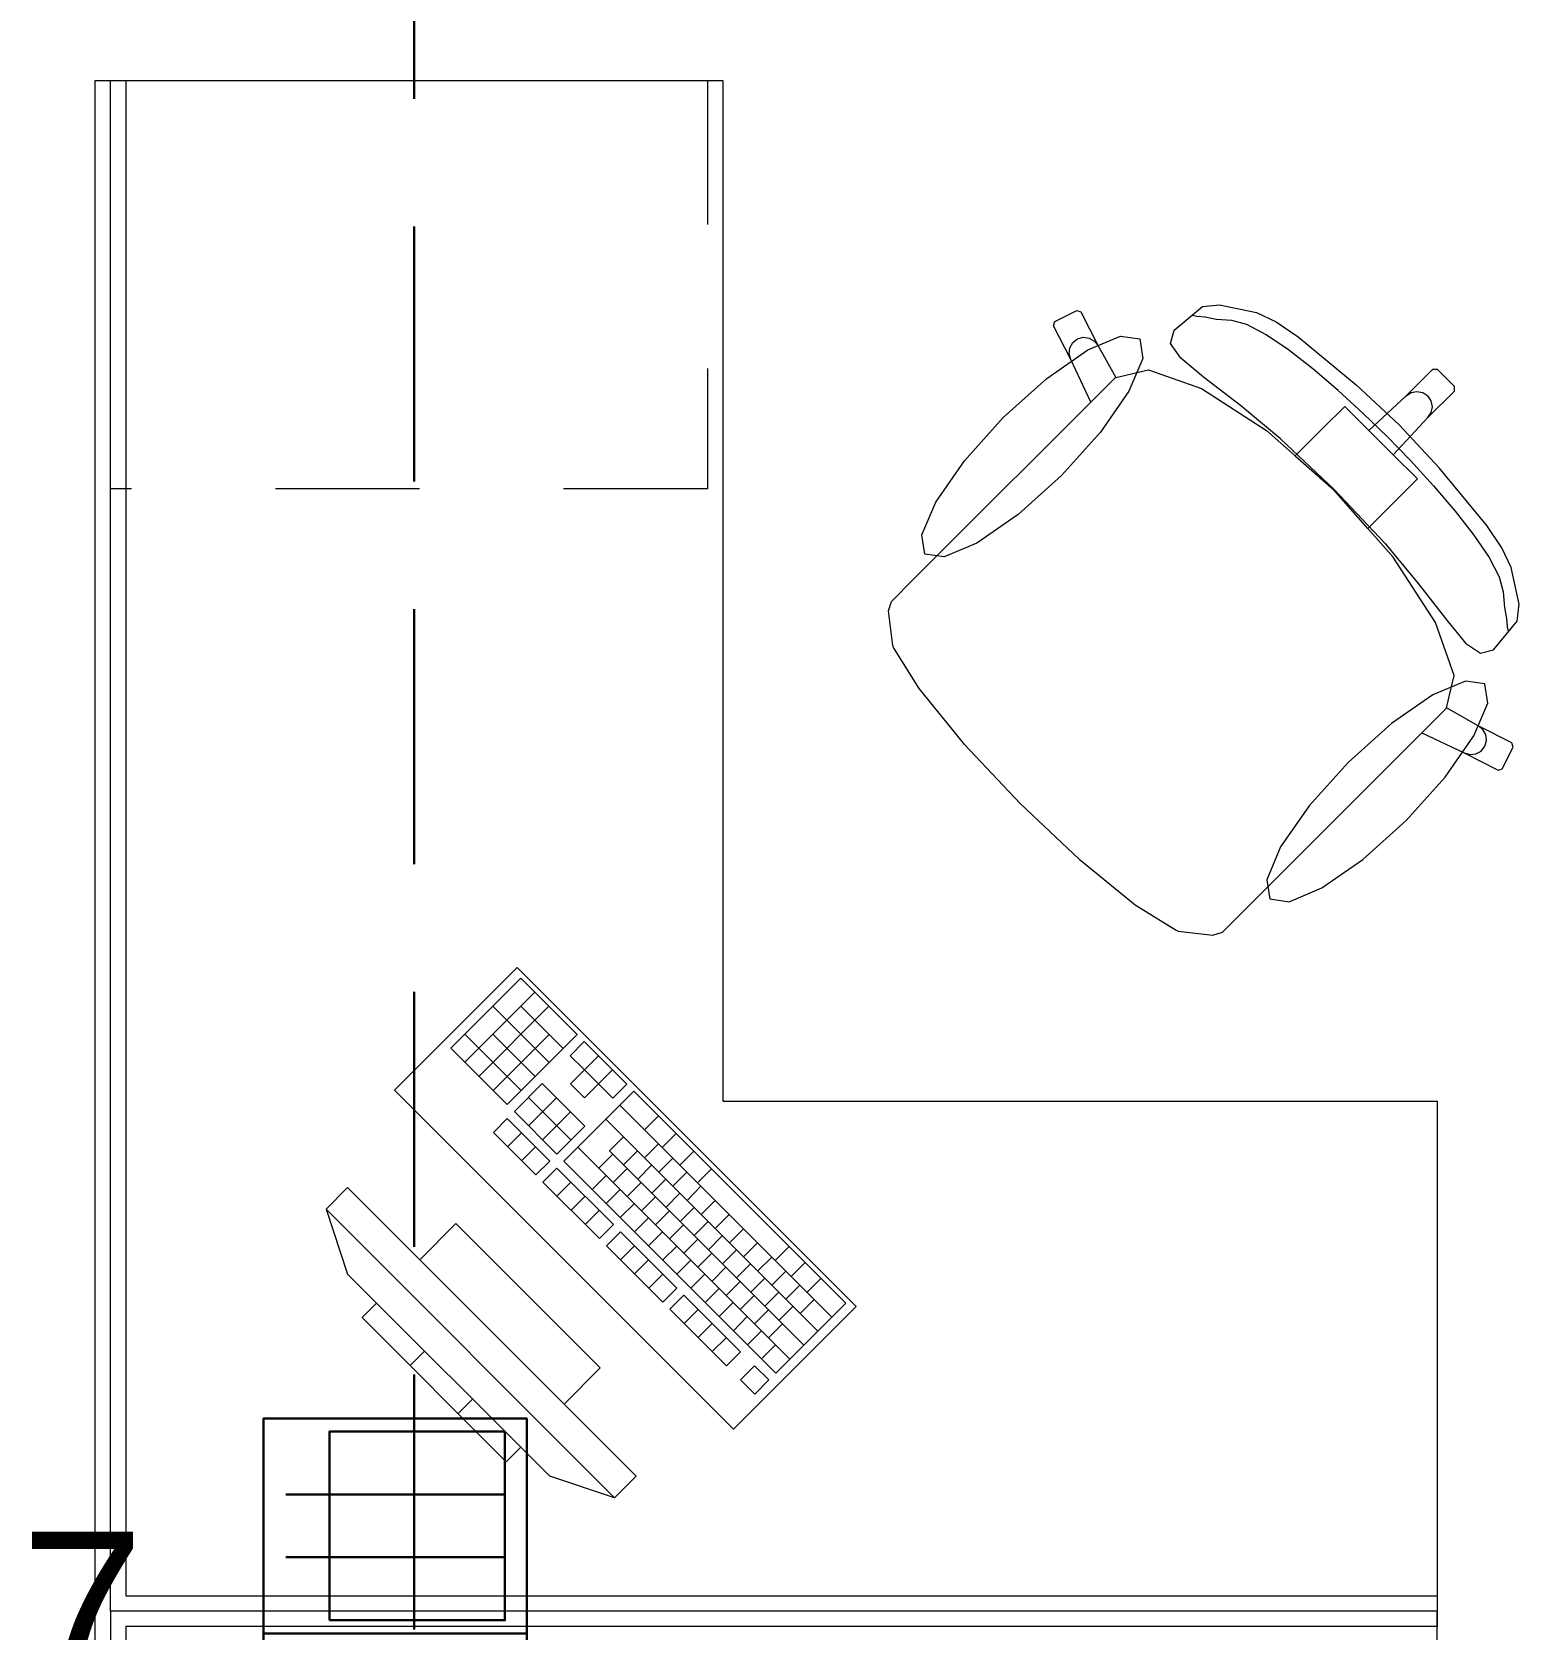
# Model space of a CAD drawing. Header units: inches. Extents: x -19 to 5698, y -728 to 92.
# Drawn here: x 288.689 to 290.146, y 34.454 to 36.019 of the extents above; entities that cross this region are included whole.
import ezdxf

# ---------------------------------------------------------------- set-up
doc = ezdxf.new("R2010")
doc.units = ezdxf.units.IN
doc.header["$MEASUREMENT"] = 0
doc.linetypes.add('HIDDEN', pattern=[0.375, 0.25, -0.125])
doc.linetypes.add('Rayas', pattern=[0.282222, 0.141111, -0.141111])
doc.layers.get('0').update_dxf_attribs({"color": 61})
doc.layers.add('00 conduct tomacorr', color=120, linetype='HIDDEN', lineweight=30)
doc.layers.add('00 IE LUZ EMERGENCIA', color=253, linetype='Continuous', lineweight=0)
doc.layers.add('Interior - Mobiliario', color=7, linetype='Continuous')
doc.styles.add('Annotative', font='arial.ttf')

# ---------------------------------------------------------------- blocks, each defined once
blk = doc.blocks.new('CAJA POP UP 6 MODULOS')
at = {"layer": '00 conduct tomacorr', "linetype": 'Continuous'}
for p, q in [((-0.095, -0.165), (-0.095, -0.0151)), ((-0.052, -0.165), (-0.052, -0.0151)), ((0.052, -0.165), (0.052, -0.0151)), ((0.095, -0.165), (0.095, -0.0151)), ((0, -0.165), (0, -0.18))]:
    blk.add_line(p, q, dxfattribs=at)
for points in [[(-0.147, 0), (0.147, 0), (0.147, -0.18), (-0.147, -0.18)], [(0, 0), (0.147, 0), (0.147, -0.18), (0, -0.18)]]:
    blk.add_lwpolyline(points, close=True, dxfattribs=at)
for points in [[(-0.138, -0.045), (-0.009, -0.045), (-0.009, -0.165), (-0.138, -0.165), (-0.138, -0.045)], [(0.009, -0.045), (0.138, -0.045), (0.138, -0.165), (0.009, -0.165), (0.009, -0.045)]]:
    blk.add_lwpolyline(points, dxfattribs=at)
at = {"color": 1, "insert": (-0.1807, -0.168), "char_height": 0.05, "attachment_point": 1, "rotation": 180}
blk.add_mtext_dynamic_manual_height_columns('{\\fVerdana|b0|i0|c0|p34;2T}', width=0.000481, gutter_width=0.1561, heights=[0], dxfattribs=at)

msp = doc.modelspace()

# ---------------------------------------------------------------- linework, layer by layer
at = {"layer": '00 conduct tomacorr'}
msp.add_line((289.0635, 30.3283, -0.0005), (289.0635, 38.8783, -0.0005), dxfattribs=at)
at = {"layer": 'Interior - Mobiliario', "color": 175, "linetype": 'Continuous', "lineweight": 13}
for p, q in [((288.751, 35.9713), (288.781, 35.9713)), ((288.751, 34.4863), (288.751, 35.9713)), ((288.781, 35.9713), (288.781, 34.4863)), ((289.8082, 35.7266), (289.836, 35.7498)), ((289.836, 35.7498), (289.8528, 35.7517)), ((289.8528, 35.7517), (289.8889, 35.7439)), ((289.6901, 35.7311), (289.6914, 35.7351)), ((289.6914, 35.7351), (289.7128, 35.746)), ((289.7128, 35.746), (289.7168, 35.7446)), ((289.7168, 35.7446), (289.7338, 35.7115)), ((289.8307, 35.7402), (289.8262, 35.741)), ((289.8388, 35.7394), (289.8307, 35.7402)), ((289.8496, 35.7373), (289.8388, 35.7394)), ((289.8649, 35.7362), (289.8496, 35.7373)), ((289.8797, 35.7323), (289.8649, 35.7362)), ((289.8889, 35.7439), (289.9082, 35.735)), ((289.9082, 35.735), (289.9299, 35.7201)), ((289.7071, 35.698), (289.6901, 35.7311)), ((289.709, 35.7146), (289.7136, 35.7182)), ((289.7136, 35.7182), (289.7192, 35.7198)), ((289.7192, 35.7198), (289.725, 35.719)), ((289.725, 35.719), (289.7301, 35.7161)), ((289.8048, 35.7137), (289.8082, 35.7266)), ((289.8985, 35.7223), (289.8797, 35.7323)), ((289.9204, 35.7075), (289.8985, 35.7223)), ((289.9299, 35.7201), (289.9866, 35.6732)), ((289.7055, 35.7037), (289.7061, 35.7095)), ((289.7071, 35.698), (289.7055, 35.7037)), ((289.7061, 35.7095), (289.709, 35.7146)), ((289.7301, 35.7161), (289.7338, 35.7115)), ((289.7338, 35.7115), (289.7511, 35.6805)), ((289.8148, 35.6994), (289.8048, 35.7137)), ((289.9442, 35.6889), (289.9204, 35.7075)), ((289.7267, 35.6562), (289.7071, 35.698)), ((289.7511, 35.6805), (289.7831, 35.688)), ((289.7831, 35.688), (289.835, 35.6696)), ((289.8371, 35.6808), (289.8148, 35.6994)), ((289.9689, 35.6677), (289.9442, 35.6889)), ((290.0357, 35.6624), (290.0618, 35.6885)), ((290.0618, 35.6885), (290.066, 35.6884)), ((290.066, 35.6884), (290.0746, 35.6799)), ((289.7509, 35.6805), (289.7267, 35.6562)), ((289.7509, 35.6805), (289.7511, 35.6805)), ((289.8732, 35.6528), (289.8371, 35.6808)), ((289.9866, 35.6732), (290.0288, 35.6341)), ((290.0831, 35.6714), (290.0746, 35.6799)), ((290.0831, 35.6671), (290.0831, 35.6714)), ((289.5788, 35.5084), (289.7267, 35.6562)), ((289.835, 35.6696), (289.8989, 35.6283)), ((289.9936, 35.6452), (289.9689, 35.6677)), ((289.9992, 35.6284), (290.0357, 35.6624)), ((290.0357, 35.6624), (290.0405, 35.6656)), ((290.0405, 35.6656), (290.0463, 35.6667)), ((290.0463, 35.6667), (290.052, 35.6656)), ((290.052, 35.6656), (290.0569, 35.6623)), ((290.0602, 35.6574), (290.0569, 35.6623)), ((290.057, 35.641), (290.0831, 35.6671)), ((290.0614, 35.6516), (290.0602, 35.6574)), ((289.9125, 35.6201), (289.8732, 35.6528)), ((289.9544, 35.6309), (289.9755, 35.652)), ((289.9755, 35.652), (289.9992, 35.6284)), ((290.017, 35.6224), (289.9936, 35.6452)), ((290.023, 35.6045), (290.057, 35.641)), ((290.057, 35.641), (290.0603, 35.6459)), ((290.0603, 35.6459), (290.0614, 35.6516)), ((289.8989, 35.6283), (289.927, 35.6035)), ((289.927, 35.6035), (289.9544, 35.6309)), ((289.9992, 35.6284), (290.0111, 35.6164)), ((290.0679, 35.5919), (290.0288, 35.6341)), ((289.9653, 35.5706), (289.9125, 35.6201)), ((290.023, 35.6045), (290.0111, 35.6164)), ((290.017, 35.6224), (290.0398, 35.5989)), ((289.927, 35.6035), (289.9648, 35.5702)), ((290.0467, 35.5809), (290.023, 35.6045)), ((290.0398, 35.5989), (290.0624, 35.5743)), ((290.0255, 35.5597), (290.0467, 35.5809)), ((290.1147, 35.5352), (290.0679, 35.5919)), ((289.9982, 35.5323), (289.9648, 35.5702)), ((289.9653, 35.5706), (290.0148, 35.5179)), ((290.0624, 35.5743), (290.0836, 35.5495)), ((289.9982, 35.5323), (290.0255, 35.5597)), ((290.0836, 35.5495), (290.1021, 35.5257)), ((290.0229, 35.5042), (289.9982, 35.5323)), ((290.1296, 35.5135), (290.1147, 35.5352)), ((290.0148, 35.5179), (290.0475, 35.4786)), ((290.1021, 35.5257), (290.117, 35.5039)), ((289.5533, 35.4829), (289.5788, 35.5084)), ((290.0643, 35.4404), (290.0229, 35.5042)), ((290.117, 35.5039), (290.1269, 35.4851)), ((290.1386, 35.4943), (290.1296, 35.5135)), ((290.1269, 35.4851), (290.1308, 35.4703)), ((290.1463, 35.4581), (290.1386, 35.4943)), ((289.5313, 35.4609), (289.5533, 35.4829)), ((290.0475, 35.4786), (290.0754, 35.4424)), ((290.1308, 35.4703), (290.132, 35.4549)), ((289.5285, 35.4516), (289.5313, 35.4609)), ((289.5325, 35.4177), (289.5285, 35.4516)), ((290.132, 35.4549), (290.134, 35.4441)), ((290.1445, 35.4414), (290.1463, 35.4581)), ((290.0826, 35.3884), (290.0643, 35.4404)), ((290.0754, 35.4424), (290.094, 35.4201)), ((290.1213, 35.4135), (290.1445, 35.4414)), ((290.134, 35.4441), (290.1348, 35.4361)), ((290.1348, 35.4361), (290.1356, 35.4316)), ((289.5334, 35.4156), (289.5325, 35.4177)), ((289.5583, 35.3755), (289.5334, 35.4156)), ((290.094, 35.4201), (290.1084, 35.4101)), ((290.1084, 35.4101), (290.1213, 35.4135)), ((289.6018, 35.3219), (289.5583, 35.3755)), ((290.0752, 35.3565), (290.0826, 35.3884)), ((290.0751, 35.3562), (290.0509, 35.332)), ((290.0751, 35.3562), (290.0752, 35.3565)), ((290.1062, 35.3391), (290.0752, 35.3565)), ((289.903, 35.1841), (290.0509, 35.332)), ((290.0509, 35.332), (290.0927, 35.3124)), ((290.1108, 35.3355), (290.1062, 35.3391)), ((290.1393, 35.3222), (290.1062, 35.3391)), ((290.1137, 35.3304), (290.1108, 35.3355)), ((290.1144, 35.3245), (290.1137, 35.3304)), ((289.6025, 35.3211), (289.6018, 35.3219)), ((289.6574, 35.2627), (289.6025, 35.3211)), ((290.0927, 35.3124), (290.0983, 35.3108)), ((290.0927, 35.3124), (290.1258, 35.2954)), ((290.0983, 35.3108), (290.1041, 35.3115)), ((290.1041, 35.3115), (290.1092, 35.3143)), ((290.1092, 35.3143), (290.1128, 35.3189)), ((290.1128, 35.3189), (290.1144, 35.3245)), ((290.1298, 35.2967), (290.1406, 35.3181)), ((290.1406, 35.3181), (290.1393, 35.3222)), ((290.1258, 35.2954), (290.1298, 35.2967)), ((289.6574, 35.2627), (289.7157, 35.2079)), ((289.7157, 35.2079), (289.7165, 35.2072)), ((289.7165, 35.2072), (289.7702, 35.1636)), ((289.8775, 35.1586), (289.903, 35.1841)), ((289.7702, 35.1636), (289.8102, 35.1387)), ((289.8556, 35.1367), (289.8775, 35.1586)), ((289.8102, 35.1387), (289.8124, 35.1378)), ((289.8124, 35.1378), (289.8463, 35.1338)), ((289.8463, 35.1338), (289.8556, 35.1367)), ((289.1679, 35.0918), (289.0994, 35.0232)), ((289.2233, 35.0364), (289.1679, 35.0918)), ((289.1818, 35.0779), (289.1132, 35.0094)), ((289.1956, 35.0641), (289.1271, 34.9955)), ((289.1959, 35.009), (289.1405, 35.0643)), ((289.2096, 35.0227), (289.1681, 35.0642)), ((289.1685, 34.9815), (289.1131, 35.0369)), ((289.1822, 34.9952), (289.1406, 35.0368)), ((289.1958, 35.0365), (289.1409, 34.9817)), ((289.1548, 34.9678), (289.2233, 35.0364)), ((289.2302, 35.0295), (289.2165, 35.0157)), ((289.2718, 34.9879), (289.2302, 35.0295)), ((289.0994, 35.0232), (289.1548, 34.9678)), ((289.2165, 35.0157), (289.2304, 35.0019)), ((289.2441, 35.0156), (289.2304, 35.0019)), ((289.2304, 35.0019), (289.2167, 34.9882)), ((289.2442, 34.988), (289.2304, 35.0019)), ((289.2579, 35.0018), (289.2442, 34.988)), ((289.1891, 34.9883), (289.1617, 34.9609)), ((289.2307, 34.9468), (289.1891, 34.9883)), ((289.2167, 34.9882), (289.2305, 34.9743)), ((289.2305, 34.9743), (289.2442, 34.988)), ((289.2442, 34.988), (289.2581, 34.9742)), ((289.2581, 34.9742), (289.2718, 34.9879)), ((289.2169, 34.9331), (289.1754, 34.9746)), ((289.203, 34.9745), (289.1755, 34.947)), ((289.2787, 34.981), (289.2101, 34.9124)), ((289.4727, 34.7596), (289.265, 34.9673)), ((289.4864, 34.7733), (289.2787, 34.981)), ((289.1548, 34.954), (289.1411, 34.9403)), ((289.1964, 34.9125), (289.1548, 34.954)), ((289.1617, 34.9609), (289.2032, 34.9193)), ((289.2168, 34.9606), (289.1894, 34.9332)), ((289.459, 34.7458), (289.2513, 34.9536)), ((289.3029, 34.9568), (289.2892, 34.943)), ((289.1411, 34.9403), (289.1827, 34.8988)), ((289.1687, 34.9402), (289.155, 34.9265)), ((289.2032, 34.9193), (289.2307, 34.9468)), ((289.2686, 34.9363), (289.2549, 34.9225)), ((289.3203, 34.9394), (289.3065, 34.9257)), ((289.1825, 34.9263), (289.1688, 34.9126)), ((289.4316, 34.7184), (289.2239, 34.9261)), ((289.4453, 34.7321), (289.2549, 34.9225)), ((289.2824, 34.9224), (289.2687, 34.9087)), ((289.3031, 34.9292), (289.2894, 34.9155)), ((289.3376, 34.9221), (289.3239, 34.9084)), ((289.1827, 34.8988), (289.1964, 34.9125)), ((289.2033, 34.9056), (289.1896, 34.8918)), ((289.2587, 34.8502), (289.2033, 34.9056)), ((289.2101, 34.9124), (289.4179, 34.7047)), ((289.2583, 34.9191), (289.2446, 34.9054)), ((289.2722, 34.9052), (289.2585, 34.8915)), ((289.2963, 34.9086), (289.2826, 34.8948)), ((289.3169, 34.9153), (289.3032, 34.9016)), ((289.3549, 34.9048), (289.3412, 34.8911)), ((289.1896, 34.8918), (289.245, 34.8365)), ((289.2171, 34.8917), (289.2034, 34.878)), ((289.2516, 34.8984), (289.2378, 34.8847)), ((289.286, 34.8914), (289.2723, 34.8777)), ((289.3101, 34.8947), (289.2964, 34.881)), ((289.3308, 34.9015), (289.3171, 34.8878)), ((288.9983, 34.8865), (288.9771, 34.8652)), ((289.2811, 34.6036), (288.9983, 34.8865)), ((289.231, 34.8779), (289.2173, 34.8642)), ((289.2654, 34.8846), (289.2517, 34.8709)), ((289.2999, 34.8775), (289.2862, 34.8638)), ((289.324, 34.8809), (289.3103, 34.8671)), ((289.3446, 34.8877), (289.3309, 34.8739)), ((289.3585, 34.8738), (289.3448, 34.8601)), ((288.9771, 34.8652), (289.2599, 34.5824)), ((288.9771, 34.8652), (288.9983, 34.8016)), ((289.2448, 34.864), (289.2311, 34.8503)), ((289.2793, 34.8707), (289.2655, 34.857)), ((289.2931, 34.8569), (289.2794, 34.8432)), ((289.3137, 34.8637), (289.3, 34.85)), ((289.3378, 34.867), (289.3241, 34.8533)), ((289.3723, 34.86), (289.3586, 34.8462)), ((289.1043, 34.8511), (289.069, 34.8157)), ((289.2458, 34.7097), (289.1043, 34.8511)), ((289.245, 34.8365), (289.2587, 34.8502)), ((289.2656, 34.8432), (289.2519, 34.8295)), ((289.321, 34.7879), (289.2656, 34.8432)), ((289.3069, 34.843), (289.2932, 34.8293)), ((289.3276, 34.8498), (289.3139, 34.8361)), ((289.3517, 34.8532), (289.338, 34.8395)), ((289.3862, 34.8461), (289.3725, 34.8324)), ((289.2519, 34.8295), (289.3073, 34.7741)), ((289.2795, 34.8294), (289.2657, 34.8157)), ((289.3208, 34.8292), (289.3071, 34.8155)), ((289.3414, 34.836), (289.3277, 34.8223)), ((289.3655, 34.8393), (289.3518, 34.8256)), ((289.4, 34.8323), (289.3863, 34.8185)), ((289.431, 34.8287), (289.4173, 34.815)), ((289.069, 34.8157), (289.2104, 34.6743)), ((289.2933, 34.8156), (289.2796, 34.8018)), ((289.3346, 34.8154), (289.3209, 34.8016)), ((289.3553, 34.8221), (289.3416, 34.8084)), ((289.3794, 34.8255), (289.3657, 34.8118)), ((289.3932, 34.8116), (289.3795, 34.7979)), ((289.4139, 34.8184), (289.4001, 34.8047)), ((289.4466, 34.8131), (289.4329, 34.7994)), ((289.1963, 34.6036), (288.9983, 34.8016)), ((289.3071, 34.8017), (289.2934, 34.788)), ((289.3485, 34.8015), (289.3348, 34.7878)), ((289.3691, 34.8083), (289.3554, 34.7946)), ((289.383, 34.7944), (289.3693, 34.7807)), ((289.4071, 34.7978), (289.3934, 34.7841)), ((289.4277, 34.8046), (289.414, 34.7909)), ((289.4622, 34.7975), (289.4485, 34.7838)), ((289.3073, 34.7741), (289.321, 34.7879)), ((289.3279, 34.7809), (289.3142, 34.7672)), ((289.3833, 34.7255), (289.3279, 34.7809)), ((289.3623, 34.7877), (289.3486, 34.7739)), ((289.3968, 34.7806), (289.3831, 34.7669)), ((289.4209, 34.7839), (289.4072, 34.7702)), ((289.4416, 34.7907), (289.4278, 34.777)), ((289.0266, 34.7733), (289.0124, 34.7592)), ((289.168, 34.6319), (289.0266, 34.7733)), ((289.3142, 34.7672), (289.3696, 34.7118)), ((289.3418, 34.7671), (289.3281, 34.7534)), ((289.3762, 34.7738), (289.3625, 34.7601)), ((289.4107, 34.7668), (289.397, 34.753)), ((289.4179, 34.7047), (289.4864, 34.7733)), ((289.4348, 34.7701), (289.4211, 34.7564)), ((289.4554, 34.7769), (289.4417, 34.7632)), ((289.0124, 34.7592), (289.1538, 34.6178)), ((289.3556, 34.7532), (289.3419, 34.7395)), ((289.39, 34.76), (289.3763, 34.7462)), ((289.4245, 34.7529), (289.4108, 34.7392)), ((289.3695, 34.7394), (289.3557, 34.7257)), ((289.4039, 34.7461), (289.3902, 34.7324)), ((289.4177, 34.7323), (289.404, 34.7186)), ((289.0737, 34.7262), (289.0596, 34.712)), ((289.3696, 34.7118), (289.3833, 34.7255)), ((289.2104, 34.6743), (289.2458, 34.7097)), ((289.3972, 34.7117), (289.3834, 34.698)), ((289.411, 34.6979), (289.3972, 34.7117)), ((289.3834, 34.698), (289.3973, 34.6841)), ((289.3973, 34.6841), (289.411, 34.6979)), ((289.1208, 34.679), (289.1067, 34.6649)), ((289.1538, 34.6178), (289.168, 34.6319)), ((289.2599, 34.5824), (289.1963, 34.6036)), ((289.2599, 34.5824), (289.2811, 34.6036)), ((288.751, 34.4563), (288.751, 34.4863)), ((288.781, 34.4863), (290.066, 34.4863)), ((290.066, 34.4863), (290.066, 34.4563)), ((288.751, 32.9713), (288.751, 34.4563)), ((288.781, 34.4563), (288.781, 32.9713)), ((290.066, 34.4563), (288.781, 34.4563))]:
    msp.add_line(p, q, dxfattribs=at)
at = {"layer": 'Interior - Mobiliario', "color": 175, "linetype": 'Rayas', "lineweight": 13}
for p, q in [((289.351, 35.9713), (289.351, 35.5713)), ((289.351, 35.5713), (288.766, 35.5713))]:
    msp.add_line(p, q, dxfattribs=at)
at = {"layer": 'Interior - Mobiliario', "color": 175, "linetype": 'Continuous', "lineweight": 13, "flags": 128}
for points in [[(288.766, 34.4713), (288.766, 35.9713), (289.366, 35.9713), (289.366, 34.9713), (290.066, 34.9713), (290.066, 34.4713)], [(289.6409, 35.6412), (289.6834, 35.6793), (289.7237, 35.7073), (289.7558, 35.7209), (289.7747, 35.7181), (289.7776, 35.6991), (289.764, 35.6671), (289.736, 35.6267), (289.6978, 35.5842), (289.6553, 35.5461), (289.615, 35.5181), (289.5829, 35.5045), (289.564, 35.5073), (289.5611, 35.5262), (289.5747, 35.5583), (289.6027, 35.5987)], [(290.0358, 35.2462), (290.074, 35.2887), (290.102, 35.3291), (290.1156, 35.3611), (290.1127, 35.38), (290.0938, 35.3829), (290.0617, 35.3693), (290.0214, 35.3413), (289.9789, 35.3031), (289.9407, 35.2607), (289.9127, 35.2203), (289.8991, 35.1882), (289.902, 35.1693), (289.9209, 35.1664), (289.953, 35.1801), (289.9933, 35.2081)], [(289.3766, 34.6496), (289.4968, 34.7698), (289.1644, 35.1021), (289.0442, 34.9819)], [(288.766, 34.4713), (288.766, 32.9713), (289.366, 32.9713), (289.366, 33.9713), (290.066, 33.9713), (290.066, 34.4713)]]:
    msp.add_lwpolyline(points, close=True, dxfattribs=at)

# ---------------------------------------------------------------- block references
at = {"layer": '00 conduct tomacorr', "xscale": 1.432830642179531, "yscale": 1.432830642179531, "zscale": 1.432830642179531, "rotation": 89.99999999999997}
msp.add_blockref('CAJA POP UP 6 MODULOS', (288.916, 34.4496, -0.0007), dxfattribs=at)

# ---------------------------------------------------------------- texts
at = {"layer": '00 IE LUZ EMERGENCIA', "style": 'Annotative'}
msp.add_attdef('7', (288.6777, 34.393, -0.0007), '', height=0.1562, dxfattribs=at)

doc.saveas('drawing.dxf')
